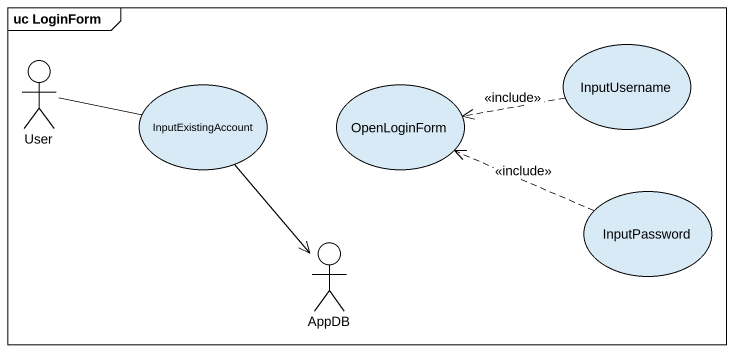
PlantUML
@startuml
mainframe uc LoginForm
actor User
usecase InputUsername
usecase InputExistingAccount
usecase OpenLoginForm
usecase InputPassword
actor AppDB
User -right- InputExistingAccount
InputUsername .left.> OpenLoginForm : <<include>>
InputExistingAccount --> AppDB
InputPassword .left.> OpenLoginForm : <<include>>
@enduml
